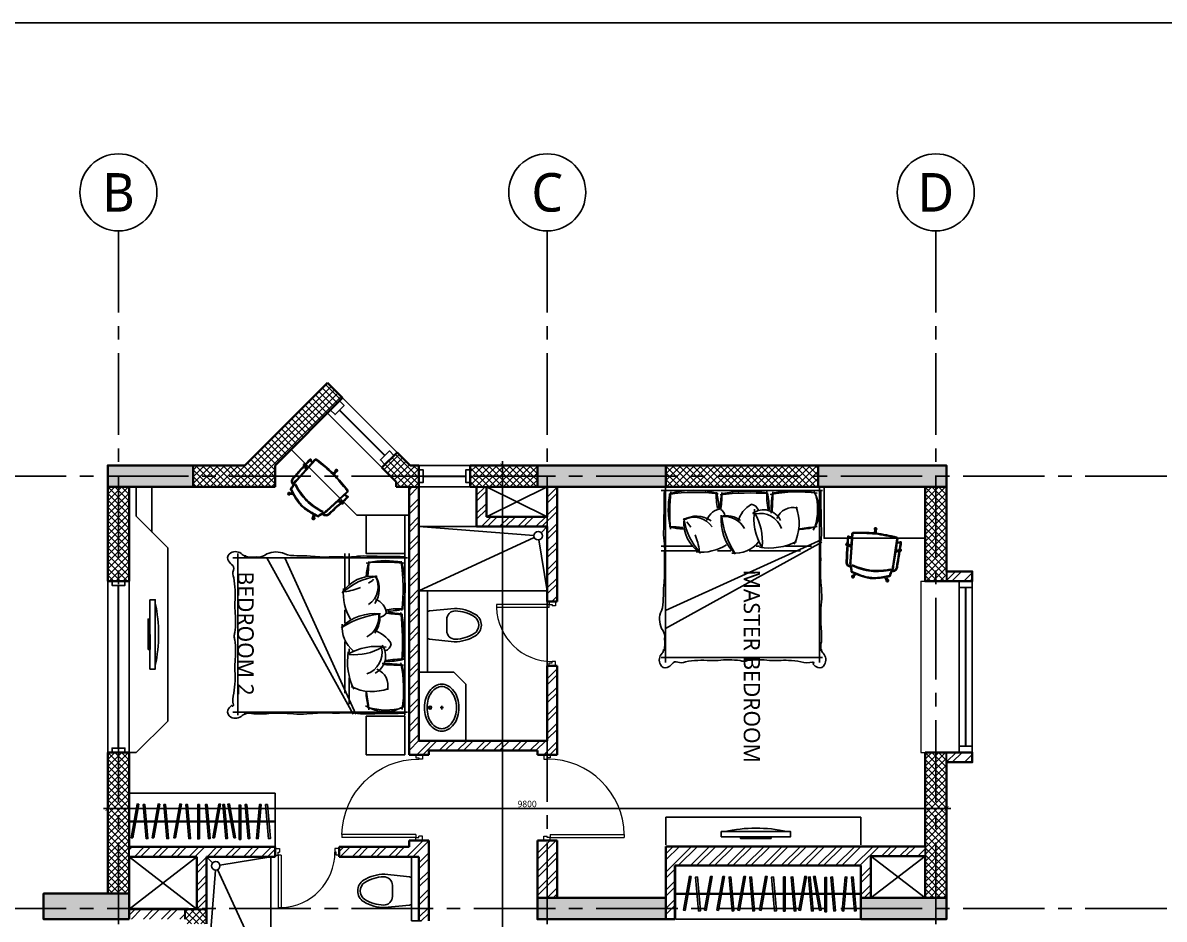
# Model space of a CAD drawing. Header units: millimetres. Extents: x -2409243 to -2334937, y -643723 to -441957.
# Drawn here: x -2360437 to -2347102, y -526307 to -515837 of the extents above; entities that cross this region are included whole.
import ezdxf
from ezdxf.enums import TextEntityAlignment as Align

# ---------------------------------------------------------------- set-up
doc = ezdxf.new("R2010")
doc.units = ezdxf.units.MM
doc.header["$MEASUREMENT"] = 0
doc.header["$PDMODE"] = 67
doc.linetypes.add('CENTER2', pattern=[28.575, 19.05, -3.175, 3.175, -3.175])
for name, color, linetype in [('A-Anno-Grid Lines', 154, 'Continuous'), ('A-Railing', 4, 'Continuous'), ('A-Sanitory', 181, 'Continuous'), ('A-Wall Patt', 8, 'Continuous'), ('A-Window', 4, 'Continuous'), ('Anno_Labels', 7, 'Continuous'), ('S-Conc Patt', 9, 'Continuous'), ('TAGS', 7, 'Continuous')]:
    doc.layers.add(name, color=color, linetype=linetype)
for name, color, linetype, lineweight in [('A-Detail Lines', 8, 'Continuous', 25), ('A-Door', 4, 'Continuous', 9), ('A-Wall Ele', 3, 'Continuous', 20), ('A-Wall Sec', 1, 'Continuous', 30), ('S-Concrete', 40, 'Continuous', 30)]:
    doc.layers.add(name, color=color, linetype=linetype, lineweight=lineweight)
doc.layers.add('I-Furniture', color=7, linetype='Continuous', lineweight=25, true_color=0xd17000)
doc.styles.get("Standard").update_dxf_attribs({"font": 'trebuc.ttf'})
doc.dimstyles.new('IIITD_WD_M @ 50', dxfattribs={"dimscale": 50, "dimtxt": 1.5, "dimasz": 1, "dimexe": 0.5, "dimexo": 0.25, "dimgap": 0.3, "dimtad": 1, "dimdec": 0, "dimrnd": 1, "dimzin": 0, "dimdsep": 46, "dimtxsty": 'Standard', "dimblk": 'ARCHTICK', "dimcen": 0.2, "dimdle": 1, "dimclrd": 1, "dimclre": 1, "dimclrt": 5, "dimadec": 0, "dimazin": 0, "dimtfac": 1, "dimtdec": 0, "dimtofl": 0, "dimtmove": 0, "dimatfit": 0, "dimfxl": 2, "dimfxlon": 1, "dimtolj": 1, "dimtzin": 0, "dimlwd": -1, "dimlwe": -1, "dimarcsym": 0})
pattern_1 = [(225, (-1525842.595, -758873.084), (39.7747564, -39.7747564), []), (315, (-1525842.595, -758873.084), (39.7747564, 39.7747564), [])]
pattern_2 = [(45, (-1525842.6, -758873.08), (-106.066017, 106.066017), []), (45, (-1525771.88, -758873.08), (-106.066017, 106.066017), [])]
pattern_3 = [(45, (-1525842.6, -758783.08), (-106.066017, 106.066017), []), (45, (-1525771.88, -758783.08), (-106.066017, 106.066017), [])]
pattern_4 = [(45, (-2483823.14, -549080.13), (-106.06602, 106.06602), []), (45, (-2483752.43, -549080.13), (-106.06602, 106.06602), [])]

# ---------------------------------------------------------------- blocks, each defined once
blk = doc.blocks.new('Cols Residences')
at = {"layer": 'S-Conc Patt'}
for points in [[(4778, -4479), (5078, -4479), (5078, -3479), (4778, -3479)], [(9828, -5229), (10078, -5229), (10078, -4229), (9828, -4229)], [(4778, -10749), (5028, -10749), (5028, -9249), (4778, -9249)], [(9828, -10749), (10078, -10749), (10078, -9249), (9828, -9249)], [(9828, -14029), (10078, -14029), (10078, -12529), (9828, -12529)], [(5028, -13029), (5028, -14029), (4778, -14029), (4778, -13029)]]:
    blk.add_hatch(color=256, dxfattribs=at).paths.add_polyline_path(points)
at = {"layer": 'S-Concrete', "lineweight": 35}
for points in [[(4778, -4479), (5078, -4479), (5078, -3479), (4778, -3479)], [(9828, -5229), (10078, -5229), (10078, -4229), (9828, -4229)], [(4778, -10749), (5028, -10749), (5028, -9249), (4778, -9249)], [(9828, -10749), (10078, -10749), (10078, -9249), (9828, -9249)], [(9828, -14029), (10078, -14029), (10078, -12529), (9828, -12529)], [(5028, -13029), (5028, -14029), (4778, -14029), (4778, -13029)]]:
    blk.add_lwpolyline(points, close=True, dxfattribs=at)
blk = doc.blocks.new('Grid Head')
blk.add_circle((0, 0), 3)
at = {"layer": 'Anno_Labels'}
blk.add_attdef('GRID_NAME', text='', height=3, dxfattribs=at).set_placement((0, 0), align=Align.MIDDLE_CENTER)
blk = doc.blocks.new('Grid Residences')
at = {"layer": 'A-Anno-Grid Lines', "linetype": 'CENTER2', "ltscale": 50}
for p, q in [((4903, 2923), (4903, -27704)), ((9953, 2923), (9953, -27704)), ((12818, -4354), (-37818, -4354)), ((12818, -9364), (-37818, -9364)), ((12818, -13904), (-37818, -13904))]:
    blk.add_line(p, q, dxfattribs=at)
ref = blk.add_blockref('Grid Head', (13268, -4354), dxfattribs=dict(xscale=150, yscale=150, zscale=150, rotation=270))
ref.add_attrib('GRID_NAME', 'B', dxfattribs={"height": 450, "rotation": 270}).set_placement((13268, -4354), align=Align.MIDDLE_CENTER)
ref = blk.add_blockref('Grid Head', (13268, -9364), dxfattribs=dict(xscale=150, yscale=150, zscale=150, rotation=270))
ref.add_attrib('GRID_NAME', 'C', dxfattribs={"height": 450, "rotation": 270}).set_placement((13268, -9364), align=Align.MIDDLE_CENTER)
ref = blk.add_blockref('Grid Head', (13268, -13904), dxfattribs=dict(xscale=150, yscale=150, zscale=150, rotation=270))
ref.add_attrib('GRID_NAME', 'D', dxfattribs={"height": 450, "rotation": 270}).set_placement((13268, -13904), align=Align.MIDDLE_CENTER)
blk = doc.blocks.new('Bay Win TRIAN')
at = {"layer": 'A-Window'}
for p, q in [((20940, -6882), (20304, -6245)), ((20763, -7059), (20127, -6422))]:
    blk.add_line(p, q, dxfattribs=at)
at = {"layer": 'A-Window', "color": 2, "lineweight": 30}
blk.add_line((20269, -6387), (20799, -6917), dxfattribs=at)
at = {"layer": 'A-Window'}
for points in [[(20269, -6281), (20322, -6334), (20215, -6440), (20162, -6387)], [(20905, -6917), (20852, -6864), (20746, -6970), (20799, -7023)]]:
    blk.add_lwpolyline(points, dxfattribs=at)
blk = doc.blocks.new('Bay Win Rec')
at = {"layer": 'A-Wall Ele'}
for points in [[(27370, -13729), (29370, -13729)], [(27370, -13729), (27370, -13779)], [(29370, -13729), (29370, -13779)]]:
    blk.add_lwpolyline(points, dxfattribs=at)
at = {"layer": 'A-Window'}
for p, q in [((27445, -14179), (29295, -14179)), ((27445, -14329), (29295, -14329))]:
    blk.add_line(p, q, dxfattribs=at)
at = {"layer": 'A-Window', "color": 2, "lineweight": 30}
blk.add_line((29295, -14254), (27445, -14254), dxfattribs=at)
at = {"layer": 'A-Window'}
for points in [[(27370, -14179), (27445, -14179), (27445, -14329), (27370, -14329)], [(29370, -14179), (29295, -14179), (29295, -14329), (29370, -14329)]]:
    blk.add_lwpolyline(points, dxfattribs=at)
blk = doc.blocks.new('ABL_Door_S - 1000 x 2100-11-3 Second Floor Lvl')
at = {"layer": 'A-Door', "color": 5}
for p, q in [((-500, 38), (-450, 38)), ((-500, -38), (-500, 38)), ((-450, 38), (-450, -3)), ((450, 38), (450, -3)), ((500, 38), (450, 38)), ((500, -38), (500, 38)), ((-500, -38), (-465, -38)), ((-465, -3), (-450, -3)), ((-465, -38), (-465, -3)), ((-430, -38), (-465, -38)), ((465, -3), (450, -3)), ((465, -38), (465, -3)), ((500, -38), (465, -38))]:
    blk.add_line(p, q, dxfattribs=at)
at = {"layer": 'A-Door', "color": 5, "lineweight": 18}
for p, q in [((-465, -38), (-465, -902)), ((-430, -38), (-430, -902)), ((-430, -902), (-465, -902))]:
    blk.add_line(p, q, dxfattribs=at)
at = {"layer": 'A-Door'}
blk.add_arc((-450, -3), 900, 271.2733, 0, dxfattribs=at)
blk = doc.blocks.new('ABL_Door_S - 750 x 2100-5-3 Second Floor Lvl')
at = {"layer": 'A-Door', "color": 5, "lineweight": 18}
for p, q in [((-375, 38), (-325, 38)), ((-375, -38), (-375, 38)), ((-325, 38), (-325, -3)), ((325, 38), (325, -3)), ((375, 38), (325, 38)), ((375, -38), (375, 38)), ((-375, -38), (-340, -38)), ((-340, -3), (-325, -3)), ((-340, -38), (-340, -3)), ((-340, -38), (-340, -652)), ((-305, -38), (-340, -38)), ((-305, -38), (-305, -652)), ((340, -3), (325, -3)), ((340, -38), (340, -3)), ((375, -38), (340, -38))]:
    blk.add_line(p, q, dxfattribs=at)
blk.add_lwpolyline([(-340, -652), (-305, -652)], dxfattribs=at)
at = {"layer": 'A-Door', "lineweight": 18}
blk.add_arc((-325, -3), 650, 271.7632, 0, dxfattribs=at)
blk = doc.blocks.new('Win 2000 @ 300W')
at = {"layer": 'A-Window', "color": 2, "lineweight": 30}
blk.add_line((1950, -125), (50, -125), dxfattribs=at)
at = {"layer": 'A-Window'}
for points in [[(2000, 0), (0, 0)], [(0, -50), (50, -50), (50, -200), (0, -200)], [(2000, -50), (1950, -50), (1950, -200), (2000, -200)], [(2000, -250), (0, -250)]]:
    blk.add_lwpolyline(points, dxfattribs=at)
blk = doc.blocks.new('Toilet Win')
at = {"layer": 'A-Window', "color": 2, "lineweight": 30}
blk.add_line((22742, -8048), (22742, -8548), dxfattribs=at)
at = {"layer": 'A-Window'}
for points in [[(22617, -7998), (22617, -8598)], [(22667, -7998), (22667, -8048), (22817, -8048), (22817, -7998)], [(22867, -7998), (22867, -8598)], [(22667, -8598), (22667, -8548), (22817, -8548), (22817, -8598)]]:
    blk.add_lwpolyline(points, dxfattribs=at)
blk = doc.blocks.new('s4')
at = {"layer": 'A-Detail Lines'}
for p, q in [((-34965, 58707), (-35580, 59497)), ((-34965, 59496), (-35580, 58707))]:
    blk.add_line(p, q, dxfattribs=at)
blk = doc.blocks.new('s5')
at = {"layer": 'A-Detail Lines'}
for p, q in [((-39900, 54612), (-39550, 55322)), ((-39900, 55322), (-39550, 54612))]:
    blk.add_line(p, q, dxfattribs=at)
blk = doc.blocks.new('s6')
at = {"layer": 'A-Detail Lines'}
for p, q in [((-35585, 50832), (-35100, 50197)), ((-35585, 50197), (-35100, 50832))]:
    blk.add_line(p, q, dxfattribs=at)
blk = doc.blocks.new('Sink TOILET')
for points in [[(1123786, -93318, -0.12976), (1123805, -93245, -0.106426), (1123866, -93176, -0.084431), (1123952, -93133, -0.073534), (1124061, -93117, -0.073534), (1124169, -93133, -0.084431), (1124255, -93176, -0.106426), (1124316, -93245, -0.12976), (1124336, -93318, -0.12976), (1124316, -93391, -0.106426), (1124255, -93460, -0.084431), (1124169, -93503, -0.073534), (1124061, -93519, -0.073534), (1123952, -93503, -0.084431), (1123866, -93460, -0.106426), (1123805, -93391, -0.12976)], [(1123815, -93318, -0.12976), (1123830, -93259, -0.106426), (1123883, -93199, -0.084431), (1123960, -93161, -0.073534), (1124061, -93146, -0.073534), (1124161, -93161, -0.084431), (1124238, -93199, -0.106426), (1124291, -93259, -0.12976), (1124307, -93318, -0.12976), (1124291, -93377, -0.106426), (1124238, -93437, -0.084431), (1124161, -93475, -0.073534), (1124061, -93490, -0.073534), (1123960, -93475, -0.084431), (1123883, -93437, -0.106426), (1123830, -93377, -0.12976)]]:
    blk.add_lwpolyline(points, format="xyb", close=True)
for radius in [17.8, 12.2]:
    blk.add_circle((1124061, -93182), radius)
at = {"layer": 'A-Detail Lines'}
for points in [[(1124041, -93318), (1124081, -93318)], [(1124061, -93338), (1124061, -93298)]]:
    blk.add_lwpolyline(points, dxfattribs=at)
blk = doc.blocks.new('Arrsng 2')
at = {"layer": 'A-Sanitory'}
for points in [[(-3869, -15557), (-4162, -15527, -0.384412), (-4184, -15502), (-4184, -15222, -0.383904), (-4162, -15197, -0.001434), (-3871, -15167, -0.140641), (-3624, -15237, -0.259738), (-3554, -15362, -0.259738), (-3624, -15487, -0.139471)], [(-3959, -15427), (-3959, -15297, -0.422961), (-3856, -15197, -0.13189), (-3640, -15262, -0.259738), (-3584, -15362, -0.259738), (-3640, -15462, -0.13189), (-3856, -15527, -0.422961)]]:
    blk.add_lwpolyline(points, format="xyb", close=True, dxfattribs=at)
blk.add_arc((-3868, -15192), 25, 89.84, 95.7189, dxfattribs=at)
blk = doc.blocks.new('Bt 01')
at = {"layer": 'A-Detail Lines'}
for points in [[(-2936, -16385), (-4284, -15762)], [(-2784, -15762), (-2882, -16357)], [(-4284, -16512), (-2940, -16410)], [(-2855, -16441), (-2784, -16512)]]:
    blk.add_lwpolyline(points, dxfattribs=at)
at = {"layer": 'A-Sanitory', "ltscale": 0.5}
blk.add_lwpolyline([(-3734, -14012), (-3734, -14671), (-3876, -14812), (-4284, -14812)], dxfattribs=at)
at = {"layer": 'A-Sanitory'}
for points in [[(-4184, -14812), (-4184, -15762)], [(-4184, -15762), (-4284, -15762)], [(-2784, -15762), (-4284, -15762)], [(-3609, -16512), (-4284, -16512)]]:
    blk.add_lwpolyline(points, dxfattribs=at)
blk.add_circle((-2890, -16406), 50, dxfattribs=at)
at = {"layer": 'A-Detail Lines'}
blk.add_blockref('Arrsng 2', (0, 0), dxfattribs=at)
at = {"layer": 'A-Sanitory', "ltscale": 0.5, "xscale": -1, "rotation": 90}
blk.add_blockref('Sink TOILET', (-97335, 1109663), dxfattribs=at)
blk = doc.blocks.new('Bt 2')
at = {"layer": 'A-Detail Lines'}
for points in [[(-6764, -11157), (-6662, -12501)], [(-6637, -12506), (-6014, -11157)], [(-6764, -12657), (-6694, -12586)], [(-6609, -12559), (-6014, -12657)]]:
    blk.add_lwpolyline(points, dxfattribs=at)
at = {"layer": 'A-Sanitory', "ltscale": 0.5}
for p, q in [((-5834, -11707), (-5934, -11607)), ((-5284, -11707), (-5184, -11607))]:
    blk.add_line(p, q, dxfattribs=at)
at = {"layer": 'A-Sanitory'}
blk.add_line((-4254, -11907), (-4369, -11907), dxfattribs=at)
for points in [[(-6014, -12657), (-6014, -11157)], [(-4369, -12656), (-4369, -11907)]]:
    blk.add_lwpolyline(points, dxfattribs=at)
at = {"layer": 'A-Sanitory', "ltscale": 0.5}
for points in [[(-5934, -11157), (-5934, -11607)], [(-5184, -11607), (-5184, -11157)], [(-5834, -11707), (-5284, -11707)]]:
    blk.add_lwpolyline(points, dxfattribs=at)
at = {"layer": 'A-Sanitory'}
for points in [[(-4684, -12062), (-4392, -12092, -0.384412), (-4369, -12117), (-4369, -12397, -0.383904), (-4392, -12422, -0.001434), (-4683, -12452, -0.140641), (-4930, -12382, -0.259738), (-4999, -12257, -0.259738), (-4930, -12132, -0.139471)], [(-4594, -12192), (-4594, -12322, -0.422961), (-4697, -12422, -0.13189), (-4914, -12357, -0.259738), (-4969, -12257, -0.259738), (-4914, -12157, -0.13189), (-4697, -12092, -0.422961)]]:
    blk.add_lwpolyline(points, format="xyb", close=True, dxfattribs=at)
blk.add_circle((-6658, -12551), 50, dxfattribs=at)
at = {"layer": 'A-Sanitory', "ltscale": 0.5}
blk.add_blockref('Sink TOILET', (-1129620, 81910), dxfattribs=at)
blk = doc.blocks.new('A$C2AB22295')
at = {"layer": 'I-Furniture', "linetype": 'Continuous'}
for p, q in [((-1717, -290), (-12, -290)), ((-1717, -300), (-12, -300))]:
    blk.add_line(p, q, dxfattribs=at)
for points in [[(-1717, 0), (-12, 0), (-12, -625), (-1717, -625)], [(-1675, -103), (-1605, -497), (-1625, -500), (-1694, -106)], [(-1518, -94), (-1553, -493), (-1533, -494), (-1498, -96)], [(-1428, -103), (-1359, -497), (-1379, -500), (-1448, -106)], [(-1276, -94), (-1310, -493), (-1291, -494), (-1256, -96)], [(-1176, -103), (-1107, -497), (-1126, -500), (-1196, -106)], [(-1019, -94), (-1054, -493), (-1034, -494), (-1000, -96)], [(-896, -93), (-896, -493), (-916, -493), (-916, -93)], [(-791, -94), (-826, -493), (-806, -494), (-772, -96)], [(-718, -103), (-648, -497), (-668, -500), (-738, -106)], [(-587, -94), (-622, -493), (-602, -494), (-568, -96)], [(-495, -103), (-564, -497), (-544, -500), (-475, -106)], [(-433, -87), (-433, -487), (-413, -487), (-413, -87)], [(-328, -94), (-363, -493), (-343, -494), (-308, -96)], [(-210, -94), (-175, -493), (-195, -494), (-230, -96)], [(-87, -94), (-122, -493), (-102, -494), (-67, -96)]]:
    blk.add_lwpolyline(points, close=True, dxfattribs=at)
blk = doc.blocks.new('A$C6B7C0178')
at = {"layer": 'I-Furniture', "linetype": 'ByBlock'}
for p, q in [((148, 942), (148, -944)), ((2098, 942), (2098, -944)), ((2130, 906), (89, 906)), ((1495, 932), (486, -894)), ((1527, 932), (697, -894)), ((1450, 813), (1450, 507)), ((1396, 685), (1396, 83)), ((1450, 206), (1450, 167)), ((1396, -131), (1396, -288)), ((1396, -540), (1396, -944)), ((1450, -582), (1450, -944)), ((2130, -894), (89, -894))]:
    blk.add_line(p, q, dxfattribs=at)
at = {"layer": 'I-Furniture', "color": 0, "linetype": 'ByBlock'}
for points in [[(533, 921, 0.045167), (333, 927, -0.080578), (229, 922, 0.238231), (242, 929, -0.211134), (199, 947, 0.329446), (66, 965, 0.37589), (31, 886, 0.123892), (75, 829, -1.08815), (96, 825, 0.141351), (99, 687, -0.036442), (115, 543, -0.046791), (113, 428, 0.023628), (115, 321, -0.055897), (113, 64, 0.053528), (105, 21, 0.053528), (113, -22, -0.055897), (115, -279, 0.026973), (113, -372, -0.036947), (115, -518, -0.036442), (99, -662, 0.219023), (96, -751, -0.342539), (75, -818, 0.123892), (31, -875, 0.37589), (66, -953, 0.329446), (199, -935, -0.211134), (242, -917, 0.238231), (229, -910, -0.06219), (364, -905, -0.218233), (487, -940, 0.123513), (593, -963, 0.129887), (695, -941, -0.095063), (836, -920, 0.016498), (995, -914, -0.039412), (1214, -905, 0.025508), (1378, -905, -0.038458), (1509, -908, 0.058958), (1655, -915, 0.00267), (1898, -910, 0.015571), (2092, -907)], [(836, 931, -0.037552), (533, 921)], [(2092, 919, 0.015571), (1898, 922, 0.00267), (1655, 927, 0.058958), (1509, 920, -0.038458), (1378, 917, 0.025508), (1214, 917, -0.039412), (995, 925, 0.016498), (836, 931)]]:
    blk.add_lwpolyline(points, format="xyb", dxfattribs=at)
at = {"layer": 'I-Furniture', "linetype": 'ByBlock'}
for centre, radius, start, end in [((1868, 489), 413, 57.51, 123.8336), ((-5561, 1718), 7288, 351.7812, 353.3958), ((581, 646), 1504, 347.8698, 8.7941), ((1569, 211), 264, 348.0413, 70.8342), ((2088, -2734), 3094, 90.1063, 94.3312), ((2057, 1293), 1004, 259.589, 272.0447), ((-922, 93), 2993, 353.3146, 4.0301), ((1498, -462), 700, 61.0456, 94.1497), ((1531, -205), 264, 353.1541, 62.0001), ((1909, 748), 992, 237.3804, 263.3034), ((2046, -1017), 783, 87.8261, 101.4767), ((1538, -558), 249, 329.3706, 56.8919), ((2039, 491), 792, 259.1667, 273.123), ((-47, -536), 2125, 351.3474, 6.9362), ((1859, 24), 706, 227.3201, 261.4624), ((1328, -1127), 631, 66.2982, 83.8539), ((1328, -1127), 631, 49.9508, 56.951), ((442, -864), 1236, 0.5029, 8.0813), ((1857, 1187), 2032, 264.0935, 276.4707)]:
    blk.add_arc(centre, radius, start, end, dxfattribs=at)
at = {"layer": 'I-Furniture', "color": 0, "linetype": 'ByBlock'}
for centre, radius, start, end in [((2517, 631), 873, 165.3177, 177.3751), ((1880, 180), 703, 73.9263, 107.1409), ((890, 621), 1207, 347.2408, 11.1902), ((2130, 320), 702, 153.0538, 189.663), ((1716, 122), 545, 69.3026, 116.5026), ((1698, 597), 204, 291.4295, 14.3652), ((1653, 253), 221, 324.1671, 63.8421), ((1858, 1940), 1599, 269.1536, 277.5533), ((1872, -784), 1100, 79.5301, 89.934), ((528, 56), 1563, 349.1717, 8.8688), ((1721, -83), 355, 128.7278, 185.6813), ((1774, 803), 664, 238.6542, 279.1977), ((1828, 86), 114, 12.1757, 68.3207), ((1644, 283), 343, 285.4018, 329.7122), ((1755, 327), 572, 225.5269, 275.813), ((1532, -185), 274, 346.3296, 38.0812), ((1943, -478), 564, 148.1221, 185.9522), ((1689, -223), 198, 289.1335, 355.0933), ((1797, -297), 95.5, 30.1134, 85.8974), ((1867, 804), 1059, 271.8337, 280.6945), ((1499, -531), 301, 328.6569, 34.6491), ((1873, -1052), 782, 75.3434, 88.3876), ((1000, -558), 1102, 344.9748, 13.7789), ((1724, -259), 422, 212.3262, 277), ((2608, -615), 962, 184.2269, 193.5763), ((1876, 64), 926, 257.3175, 281.7435)]:
    blk.add_arc(centre, radius, start, end, dxfattribs=at)
blk = doc.blocks.new('executive study table')
at = {"layer": 'I-Furniture'}
for p, q in [((-171, 533), (-152, 534)), ((-155, 571), (-133, 572)), ((-140, 567), (-139, 571)), ((-171, 7), (-152, 6)), ((-155, -30), (-133, -32)), ((-140, -27), (-139, -31))]:
    blk.add_line(p, q, dxfattribs=at)
for points in [[(-509, 270, -0.04406), (-503, 336, -0.026544), (-480, 437), (-506, 458, -3.638528), (-496, 470), (-474, 457, -0.010397), (-461, 495, -0.318214), (-452, 502, 0.043075), (-444, 502, 0.035302), (-412, 510, 0.013054), (-403, 513, -0.140274), (-393, 546, -0.187796), (-364, 568, -0.087841), (-327, 571, 0.059908), (-291, 573, -0.051364), (-254, 575), (-196, 578), (-157, 580, -1), (-129, 582), (-95, 584), (-77, 585, -0.040528), (-61, 585, 0.019703), (-50, 584, -0.367951), (-46, 580, -0.076399), (-46, 574, -0.223629), (-48, 571, -0.09063), (-48, 571, 0.435593), (-49, 571), (-50, 566, 0.041397), (-52, 552, 0.005779), (-52, 542, 0.01447), (-52, 538), (-15, 540, -0.416429), (3, 524, -0.025896), (23, 280), (60, 277, -3.543521), (59, 262), (23, 262, -0.026019), (3, 16, -0.416429), (-15, 0), (-52, 2, 0.01447), (-52, -2, 0.005779), (-52, -12, 0.041397), (-50, -26), (-49, -31, 0.435593), (-48, -31, -0.09063), (-48, -31, -0.223629), (-46, -34, -0.076399), (-46, -40, -0.367951), (-50, -44, 0.019703), (-61, -44, -0.040528), (-77, -45), (-95, -44), (-129, -42, -1), (-157, -40), (-196, -38), (-254, -35, -0.051364), (-291, -33, 0.059908), (-327, -31, -0.087841), (-364, -28, -0.187796), (-393, -6, -0.140274), (-403, 27, 0.013054), (-412, 30, 0.035302), (-444, 38, 0.043075), (-452, 39, -0.318214), (-461, 45, -0.010397), (-474, 84), (-496, 71, -3.638528), (-506, 82), (-480, 103, -0.026544), (-503, 204, -0.04406)], [(-155, 571), (-171, 533), (-339, 525, 0.002292), (-353, 525), (-377, 522, 0.066419), (-392, 517, -0.120179), (-385, 541, -0.187796), (-362, 558, -0.087841), (-328, 561, 0.059908), (-289, 563, -0.052112), (-254, 565), (-195, 568)], [(-152, 534), (-62, 538, -0.01546), (-62, 542, -0.005779), (-62, 552, -0.041397), (-59, 569), (-58, 573, -0.044554), (-58, 574, -0.006403), (-62, 575, 0.040528), (-77, 575), (-94, 574), (-133, 572, -0.154174), (-140, 567)], [(-499, 270, 0.04406), (-494, 206, 0.042095), (-452, 49, -0.042637), (-443, 48, -0.035302), (-409, 40, -0.026112), (-389, 32, 0.070764), (-375, 28), (-352, 25, 0.002232), (-338, 25), (-15, 10, 0.431435), (-7, 17, 0.026929), (13, 270, 0.026929), (-7, 523, 0.431435), (-15, 530), (-338, 515, 0.002232), (-352, 515), (-375, 512, 0.070764), (-389, 508, -0.026112), (-409, 500, -0.035302), (-443, 492, -0.042637), (-452, 492, 0.042095), (-494, 335, 0.04406)], [(-155, -30), (-171, 7), (-339, 15, -0.002292), (-353, 15), (-377, 19, -0.066419), (-392, 23, 0.120179), (-385, -1, 0.187796), (-362, -18, 0.087841), (-328, -21, -0.059908), (-289, -23, 0.052112), (-254, -25), (-195, -28)], [(-152, 6), (-62, 2, 0.01546), (-62, -2, 0.005779), (-62, -12, 0.041397), (-59, -28), (-58, -32, 0.044554), (-58, -34, 0.006403), (-62, -34, -0.040528), (-77, -35), (-94, -34), (-133, -32, 0.154174), (-140, -27)]]:
    blk.add_lwpolyline(points, format="xyb", close=True, dxfattribs=at)
for points in [[(-157, 580), (-129, 582)], [(-157, -40), (-129, -42)]]:
    blk.add_lwpolyline(points, dxfattribs=at)
for points in [[(-496, 470), (-505, 475, 0.915293), (-514, 464), (-506, 458)], [(-385, 39, -0.074007), (-425, 270, -0.074007), (-385, 501)], [(-376, 42, -0.073942), (-415, 270, -0.073942), (-376, 498)], [(23, 270, -0.000012), (23, 270, -0.000012)], [(60, 277), (69, 277, -0.745022), (68, 262), (59, 262)], [(-496, 71), (-505, 65, -0.915293), (-514, 77), (-506, 82)]]:
    blk.add_lwpolyline(points, format="xyb", dxfattribs=at)
at = {"layer": 'I-Furniture', "elevation": -950}
blk.add_lwpolyline([(24, 262, 0.001894), (23, 280, 0.000296)], format="xyb", dxfattribs=at)
blk = doc.blocks.new('A$C52E23077')
at = {"layer": 'I-Furniture'}
blk.add_lwpolyline([(23, -583), (85, -583), (85, 227), (23, 227)], close=True, dxfattribs=at)
at = {"layer": 'I-Furniture', "linetype": 'ByBlock'}
blk.add_lwpolyline([(3, 0), (2, -356), (23, -356), (24, 0)], close=True, dxfattribs=at)
blk.add_arc((-1595, -177), 1719, 347.7599, 12.1509, dxfattribs=at)
blk = doc.blocks.new('wardrobe')
at = {"layer": 'I-Furniture', "lineweight": 35}
blk.add_line((-837981, 264481), (-837606, 264481), dxfattribs=at)
at = {"layer": 'I-Furniture', "linetype": 'Continuous'}
for p, q in [((-837941, 262316), (-837941, 264481)), ((-837931, 262316), (-837931, 264481))]:
    blk.add_line(p, q, dxfattribs=at)
for points in [[(-838231, 262316), (-838231, 264481), (-837606, 264481), (-837606, 262316)], [(-838137, 264405), (-837739, 264370), (-837737, 264390), (-838135, 264425)], [(-838137, 264283), (-837739, 264318), (-837737, 264298), (-838135, 264263)], [(-838137, 264165), (-837739, 264130), (-837737, 264150), (-838135, 264184)], [(-838144, 264060), (-837744, 264060), (-837744, 264080), (-838144, 264080)], [(-838137, 263905), (-837739, 263870), (-837737, 263890), (-838135, 263925)], [(-838128, 263998), (-837734, 263929), (-837731, 263948), (-838125, 264018)], [(-838128, 263775), (-837734, 263844), (-837731, 263825), (-838125, 263755)], [(-838137, 263701), (-837739, 263666), (-837737, 263686), (-838135, 263721)], [(-838138, 263597), (-837738, 263597), (-837738, 263577), (-838138, 263577)], [(-838137, 263473), (-837739, 263438), (-837737, 263458), (-838135, 263493)], [(-838128, 263317), (-837734, 263386), (-837731, 263366), (-838125, 263297)], [(-838137, 263217), (-837739, 263182), (-837737, 263202), (-838135, 263237)], [(-838128, 263064), (-837734, 263134), (-837731, 263114), (-838125, 263045)], [(-838137, 262975), (-837739, 262940), (-837737, 262960), (-838135, 262995)], [(-838128, 262818), (-837734, 262887), (-837731, 262868), (-838125, 262798)], [(-838128, 262674), (-837734, 262744), (-837731, 262724), (-838125, 262655)], [(-838137, 262585), (-837739, 262550), (-837737, 262570), (-838135, 262605)], [(-838128, 262428), (-837734, 262497), (-837731, 262478), (-838125, 262408)]]:
    blk.add_lwpolyline(points, close=True, dxfattribs=at)
blk = doc.blocks.new('_ArchTick')
at = {"color": 0, "linetype": 'ByBlock', "const_width": 0.15}
blk.add_lwpolyline([(-0.5, -0.5), (0.5, 0.5)], dxfattribs=at)
blk = doc.blocks.new('*D705')
at = {"layer": 'A-Railing', "color": 1}
for p, q in [((-2354732, -521007), (-2354857, -521007)), ((-2354832, -520957), (-2354832, -536307)), ((-2354732, -536257), (-2354857, -536257))]:
    blk.add_line(p, q, dxfattribs=at)
at = {"layer": 'Defpoints', "color": 0}
for p in [(-2354425, -521007), (-2354832, -536257), (-2354425, -536257)]:
    blk.add_point(p, dxfattribs=at)
at = {"layer": 'A-Railing', "color": 1, "xscale": 50, "yscale": 50, "zscale": 50}
for p, rotation in [((-2354832, -521007), 90), ((-2354832, -536257), 270)]:
    blk.add_blockref('_ArchTick', p, dxfattribs=dict(at, rotation=rotation))
at = {"layer": 'A-Railing', "color": 5, "insert": (-2354885, -528632), "char_height": 75, "attachment_point": 5, "rotation": 90}
blk.add_mtext('\\A1;15250', dxfattribs=at)
blk = doc.blocks.new('*D706')
at = {"layer": 'A-Railing', "color": 1}
for p, q in [((-2359495, -525015), (-2349595, -525015)), ((-2359445, -524915), (-2359445, -525040)), ((-2349645, -524915), (-2349645, -525040))]:
    blk.add_line(p, q, dxfattribs=at)
at = {"layer": 'Defpoints', "color": 0}
for p in [(-2359445, -522360), (-2349645, -522360), (-2349645, -525015)]:
    blk.add_point(p, dxfattribs=at)
at = {"layer": 'A-Railing', "color": 1, "xscale": 50, "yscale": 50, "zscale": 50, "rotation": 180}
blk.add_blockref('_ArchTick', (-2359445, -525015), dxfattribs=at)
at = {"layer": 'A-Railing', "color": 1, "xscale": 50, "yscale": 50, "zscale": 50}
blk.add_blockref('_ArchTick', (-2349645, -525015), dxfattribs=at)
at = {"layer": 'A-Railing', "color": 5, "insert": (-2354545, -524962), "char_height": 75, "attachment_point": 5}
blk.add_mtext('\\A1;9800', dxfattribs=at)

msp = doc.modelspace()

# ---------------------------------------------------------------- hatches: boundary and pattern name
at = {"layer": 'A-Wall Patt'}
h = msp.add_hatch(dxfattribs=at)
h.set_pattern_fill('ANSI37', color=256, scale=450, angle=180, style=0)
h.set_pattern_definition(pattern_1)
h.paths.add_polyline_path([(-2358444.9, -521007.2), (-2358444.9, -521257.2), (-2357489.9, -521257.2), (-2357489.9, -521007.2), (-2356701.5, -520218.7), (-2356878.2, -520042), (-2357843.4, -521007.2)])
h = msp.add_hatch(dxfattribs=at)
h.set_pattern_fill('ANSI37', color=256, scale=450, angle=180, style=0)
h.set_pattern_definition(pattern_1)
h.paths.add_polyline_path([(-2356075.7, -521257.2), (-2355809.9, -521257.2), (-2355809.9, -521007.2), (-2355913, -521007.2), (-2356065.1, -520855.1), (-2356241.8, -521031.9), (-2356075.7, -521198.1)])
h = msp.add_hatch(dxfattribs=at)
h.set_pattern_fill('ANSI37', color=256, scale=450, angle=180, style=0)
h.set_pattern_definition(pattern_1)
h.paths.add_polyline_path([(-2355209.9, -521257.2), (-2354424.9, -521257.2), (-2354424.9, -521007.2), (-2355209.9, -521007.2)])
h = msp.add_hatch(dxfattribs=at)
h.set_pattern_fill('ANSI37', color=256, scale=450, angle=180, style=0)
h.set_pattern_definition(pattern_1)
h.paths.add_polyline_path([(-2351144.9, -521257.2), (-2351144.9, -521007.2), (-2352924.9, -521007.2), (-2352924.9, -521257.2)])
h = msp.add_hatch(dxfattribs=at)
h.set_pattern_fill('ANSI37', color=256, scale=450, angle=180, style=0)
h.set_pattern_definition(pattern_1)
h.paths.add_polyline_path([(-2359194.9, -521257.2), (-2359444.9, -521257.2), (-2359444.9, -522359.7), (-2359194.9, -522359.7)])
h = msp.add_hatch(dxfattribs=at)
h.set_pattern_fill('ANSI32', color=256, scale=400, style=0)
h.set_pattern_definition(pattern_2)
h.paths.add_polyline_path([(-2355809.9, -521258.2), (-2355924.9, -521258.2), (-2355924.9, -524387.2), (-2355694.9, -524387.2), (-2355694.9, -524337.2), (-2354424.9, -524337.2), (-2354424.9, -524387.2), (-2354194.9, -524387.2), (-2354194.9, -523347.2), (-2354309.9, -523347.2), (-2354309.9, -524222.2), (-2355809.9, -524222.2)])
h = msp.add_hatch(dxfattribs=at)
h.set_pattern_fill('ANSI32', color=256, scale=400, style=0)
h.set_pattern_definition(pattern_2)
h.paths.add_polyline_path([(-2355019.9, -521259.2), (-2355134.9, -521259.2), (-2355134.9, -521722.2), (-2354309.9, -521722.2), (-2354309.9, -522597.2), (-2354194.9, -522597.2), (-2354194.9, -521257.2), (-2354309.9, -521257.2), (-2354309.9, -521607.2), (-2355019.9, -521607.2)])
h = msp.add_hatch(dxfattribs=at)
h.set_pattern_fill('ANSI37', color=256, scale=450, angle=180, style=0)
h.set_pattern_definition(pattern_1)
h.paths.add_polyline_path([(-2349894.9, -522359.7), (-2349644.9, -522359.7), (-2349644.9, -521257.2), (-2349894.9, -521257.2)])
h = msp.add_hatch(dxfattribs=at)
h.set_pattern_fill('ANSI32', color=256, scale=400, style=0)
h.set_pattern_definition(pattern_3)
h.paths.add_polyline_path([(-2349644.9, -522244.7), (-2349644.9, -522359.7), (-2349344.9, -522359.7), (-2349344.9, -522244.7)])
h = msp.add_hatch(dxfattribs=at)
h.set_pattern_fill('ANSI37', color=256, scale=450, angle=180, style=0)
h.set_pattern_definition(pattern_1)
h.paths.add_polyline_path([(-2359194.9, -526007.2), (-2359194.9, -524359.7), (-2359444.9, -524359.7), (-2359444.9, -526007.2)])
h = msp.add_hatch(dxfattribs=at)
h.set_pattern_fill('ANSI37', color=256, scale=450, angle=180, style=0)
h.set_pattern_definition(pattern_1)
h.paths.add_polyline_path([(-2349894.9, -524359.7), (-2349894.9, -526057.2), (-2349644.9, -526057.2), (-2349644.9, -524359.7)])
h = msp.add_hatch(dxfattribs=at)
h.set_pattern_fill('ANSI32', color=256, scale=400, style=0)
h.set_pattern_definition(pattern_3)
h.paths.add_polyline_path([(-2349644.9, -524359.7), (-2349644.9, -524474.7), (-2349344.9, -524474.7), (-2349344.9, -524359.7)])
h = msp.add_hatch(dxfattribs=at)
h.set_pattern_fill('ANSI32', color=256, scale=400, style=0)
h.set_pattern_definition(pattern_4)
h.paths.add_polyline_path([(-2357489.9, -525577.2), (-2357489.9, -525462.2), (-2359193.9, -525462.2), (-2359193.9, -525577.2), (-2358404.9, -525577.2), (-2358404.9, -526192.2), (-2358289.9, -526192.2), (-2358289.9, -525577.2)])
h.paths.add_polyline_path([(-2356739.9, -525462.2), (-2356739.9, -525577.2), (-2355809.9, -525577.2), (-2355809.9, -526327.2), (-2355694.9, -526327.2), (-2355694.9, -525387.2), (-2355924.9, -525387.2), (-2355924.9, -525462.2)])
h = msp.add_hatch(dxfattribs=at)
h.set_pattern_fill('ANSI32', color=256, scale=400, style=0)
h.set_pattern_definition(pattern_4)
h.paths.add_polyline_path([(-2354194.9, -525387.2), (-2354424.9, -525387.2), (-2354424.9, -526057.2), (-2354194.9, -526057.2)])
h = msp.add_hatch(dxfattribs=at)
h.set_pattern_fill('ANSI32', color=256, scale=400, style=0)
h.set_pattern_definition([(45, (-1817586.33, -2288020.92), (-106.066017, 106.066017), []), (45, (-1817515.61, -2288020.92), (-106.066017, 106.066017), [])])
h.paths.add_polyline_path([(-2349894.9, -525457.2), (-2349894.9, -525572.2), (-2350529.9, -525572.2), (-2350529.9, -526057.2), (-2350644.9, -526057.2), (-2350644.9, -525682.2), (-2352818.9, -525682.2), (-2352818.9, -526307.2), (-2352924.9, -526307.2), (-2352924.9, -526057.2), (-2352924.9, -525457.2)])
h = msp.add_hatch(dxfattribs=at)
h.set_pattern_fill('ANSI32', color=256, scale=400, style=0)
h.set_pattern_definition(pattern_2)
h.paths.add_polyline_path([(-2358539.9, -526307.2), (-2358539.9, -526192.2), (-2359194.9, -526192.2), (-2359194.9, -526307.2)])
h = msp.add_hatch(dxfattribs=at)
h.set_pattern_fill('ANSI37', color=256, scale=450, angle=180, style=0)
h.set_pattern_definition([(225, (-2358411.786, -526257.624), (39.775, -39.775), []), (315, (-2358411.786, -526257.624), (39.775, 39.775), [])])
h.paths.add_polyline_path([(-2358539.9, -526362.2), (-2358289.9, -526362.2), (-2358289.9, -526192.2), (-2358539.9, -526192.2)])

# ---------------------------------------------------------------- linework, layer by layer
at = {"layer": 'A-Railing'}
msp.add_line((-2350645.3, -526057.2), (-2350529.9, -526057.2), dxfattribs=at)
at = {"layer": 'A-Wall Patt'}
msp.add_lwpolyline([(-2409243.5, -515837.4), (-2334936.9, -515837.4), (-2334936.9, -571588.7), (-2409243.5, -571588.7)], close=True, dxfattribs=at)
msp.add_lwpolyline([(-2409243.5, -515837.4), (-2334936.9, -515837.4), (-2334936.9, -571588.7), (-2409243.5, -571588.7)], close=True, dxfattribs=at)
at = {"layer": 'A-Wall Sec', "lineweight": 35}
for p, q in [((-2356878.2, -520042), (-2357843.4, -521007.2)), ((-2356878.2, -520042), (-2356701.5, -520218.7)), ((-2356701.5, -520218.7), (-2357489.9, -521007.2)), ((-2356065.1, -520855.1), (-2356241.8, -521031.9)), ((-2356065.1, -520855.1), (-2355913, -521007.2)), ((-2357843.4, -521007.2), (-2358444.9, -521007.2)), ((-2357489.9, -521007.2), (-2357489.9, -521257.2)), ((-2355809.9, -521007.2), (-2355913, -521007.2)), ((-2355809.9, -524222.2), (-2355809.9, -521007.2)), ((-2354424.9, -521007.2), (-2355209.9, -521007.2)), ((-2355209.9, -521007.2), (-2355209.9, -521257.2)), ((-2351144.9, -521007.2), (-2352924.9, -521007.2)), ((-2356075.7, -521198.1), (-2356241.8, -521031.9)), ((-2359444.9, -521257.2), (-2359444.9, -522359.7)), ((-2359194.9, -522359.7), (-2359194.9, -521257.2)), ((-2358444.9, -521257.2), (-2357489.9, -521257.2)), ((-2356075.7, -521257.2), (-2356075.7, -521198.1)), ((-2356075.7, -521257.2), (-2355924.9, -521257.2)), ((-2355924.9, -521257.2), (-2355924.9, -524387.2)), ((-2355209.9, -521257.2), (-2355134.9, -521257.2)), ((-2355134.9, -521257.2), (-2355134.9, -521722.2)), ((-2355019.9, -521257.2), (-2354424.9, -521257.2)), ((-2355019.9, -521607.2), (-2355019.9, -521257.2)), ((-2354309.9, -521257.2), (-2354309.9, -521607.2)), ((-2354194.9, -522597.2), (-2354194.9, -521257.2)), ((-2352924.9, -521257.2), (-2351144.9, -521257.2)), ((-2349644.9, -522244.7), (-2349644.9, -521257.2)), ((-2354309.9, -521607.2), (-2355019.9, -521607.2)), ((-2355134.9, -521722.2), (-2354309.9, -521722.2)), ((-2354309.9, -521722.2), (-2354309.9, -522597.2)), ((-2359444.9, -522359.7), (-2359194.9, -522359.7)), ((-2354309.9, -522597.2), (-2354194.9, -522597.2)), ((-2354309.9, -523347.2), (-2354309.9, -524222.2)), ((-2354194.9, -523347.2), (-2354309.9, -523347.2)), ((-2354194.9, -524279.7), (-2354194.9, -523347.2)), ((-2354309.9, -524222.2), (-2355809.9, -524222.2)), ((-2355694.9, -524387.2), (-2355694.9, -524337.2)), ((-2355694.9, -524337.2), (-2354424.9, -524337.2)), ((-2354424.9, -524337.2), (-2354424.9, -524387.2)), ((-2354194.9, -524387.2), (-2354194.9, -524279.7)), ((-2359194.9, -524359.7), (-2359444.9, -524359.7)), ((-2359444.9, -524359.7), (-2359444.9, -526007.2)), ((-2359194.9, -525462.2), (-2359194.9, -524359.7)), ((-2355924.9, -524387.2), (-2355694.9, -524387.2)), ((-2354424.9, -524387.2), (-2354194.9, -524387.2)), ((-2349894.9, -524359.7), (-2349894.9, -525457.2)), ((-2349644.9, -524359.7), (-2349894.9, -524359.7)), ((-2349644.9, -526057.2), (-2349644.9, -524474.7)), ((-2355694.9, -525387.2), (-2355924.9, -525387.2)), ((-2355924.9, -525387.2), (-2355924.9, -525462.2)), ((-2355694.9, -526327.2), (-2355694.9, -525387.2)), ((-2354194.9, -525387.2), (-2354424.9, -525387.2)), ((-2354424.9, -525387.2), (-2354424.9, -526057.2)), ((-2354194.9, -526057.2), (-2354194.9, -525387.2)), ((-2357489.9, -525462.2), (-2359194.9, -525462.2)), ((-2357489.9, -525577.2), (-2357489.9, -525462.2)), ((-2355924.9, -525462.2), (-2356739.9, -525462.2)), ((-2356739.9, -525577.2), (-2356739.9, -525462.2)), ((-2352924.9, -525457), (-2352924.9, -526192)), ((-2349894.9, -525457.2), (-2352924.9, -525457.2)), ((-2349894.9, -525457.2), (-2352477.4, -525457.2)), ((-2359194.9, -526007.2), (-2359194.9, -525577.2)), ((-2359194.9, -525577.2), (-2358404.9, -525577.2)), ((-2358404.9, -526192.2), (-2358404.9, -525577.2)), ((-2358289.9, -525577.2), (-2357489.9, -525577.2)), ((-2358289.9, -526192.2), (-2358289.9, -525577.2)), ((-2356739.9, -525577.2), (-2355809.9, -525577.2)), ((-2355809.9, -525577.2), (-2355809.9, -526327.2)), ((-2352818.9, -526307.2), (-2352818.9, -525682.1)), ((-2352818.9, -525682.1), (-2350645.3, -525682.1)), ((-2350645.3, -525682.1), (-2350645.3, -526057.2)), ((-2350529.9, -525572.2), (-2349894.9, -525572.2)), ((-2350529.9, -526057.2), (-2350529.9, -525572.2)), ((-2349894.9, -525572.2), (-2349894.9, -526057.2)), ((-2358404.9, -526192.2), (-2359194.9, -526192.2)), ((-2358289.9, -526362.2), (-2358289.9, -526192.2)), ((-2352924.9, -526307.2), (-2352818.9, -526307.2)), ((-2352924.9, -526307.2), (-2352818.9, -526307.2))]:
    msp.add_line(p, q, dxfattribs=at)
at = {"layer": 'A-Wall Sec'}
for p, q in [((-2355924.9, -521257.2), (-2355809.9, -521257.2)), ((-2355134.9, -521257.2), (-2355019.9, -521257.2)), ((-2349644.9, -522244.7), (-2349644.9, -522359.7)), ((-2349644.9, -524474.7), (-2349644.9, -524359.7)), ((-2359194.9, -525577.2), (-2359194.9, -525462.2)), ((-2349894.9, -525457.2), (-2349894.9, -525572.2)), ((-2358539.9, -526307.2), (-2358539.9, -526192.2)), ((-2358404.9, -526192.2), (-2358289.9, -526192.2))]:
    msp.add_line(p, q, dxfattribs=at)
at = {"layer": 'A-Wall Sec', "lineweight": 35}
for points in [[(-2349894.9, -521257.2), (-2349894.9, -522359.7), (-2349344.9, -522359.7), (-2349344.9, -522244.7), (-2349644.9, -522244.7)], [(-2349644.9, -524359.7), (-2349344.9, -524359.7), (-2349344.9, -524474.7), (-2349644.9, -524474.7)]]:
    msp.add_lwpolyline(points, dxfattribs=at)
at = {"layer": 'I-Furniture'}
for p, q in [((-2358928.1, -521784.8), (-2358928.1, -521257.2)), ((-2352928.3, -523252.2), (-2351128.3, -523252.2)), ((-2350644.9, -525117.2), (-2352924.9, -525117.2)), ((-2352924.9, -525437.2), (-2352924.9, -525117.2)), ((-2350644.9, -525117.2), (-2350644.9, -525437.2))]:
    msp.add_line(p, q, dxfattribs=at)
for points in [[(-2357302.5, -520819.8), (-2356535.1, -521587.2), (-2355924.9, -521587.2)], [(-2358744.9, -521968), (-2358744.9, -521968), (-2359111.3, -521601.5), (-2359111.3, -521601.5), (-2359111.3, -521257.2)], [(-2351074.9, -521257.2), (-2351074.9, -521857.2), (-2349894.9, -521857.2)], [(-2358744.9, -521968), (-2358744.9, -523993.2), (-2359111.3, -524359.7), (-2359194.9, -524359.7)]]:
    msp.add_lwpolyline(points, dxfattribs=at)
for points in [[(-2356424.9, -521587.2), (-2356424.9, -522037.2), (-2355974.9, -522037.2), (-2355974.9, -521587.2)], [(-2356424.9, -524387.2), (-2356424.9, -523937.2), (-2355974.9, -523937.2), (-2355974.9, -524387.2)]]:
    msp.add_lwpolyline(points, close=True, dxfattribs=at)

# ---------------------------------------------------------------- block references
at = {"layer": 'A-Anno-Grid Lines', "rotation": 90}
msp.add_blockref('Grid Residences', (-2363674.2, -531085.6), dxfattribs=at)
at = {"layer": 'A-Anno-Grid Lines', "xscale": -1, "rotation": 90}
msp.add_blockref('Win 2000 @ 300W', (-2359444.9, -522359.7), dxfattribs=at)
at = {"layer": 'A-Detail Lines', "xscale": -1}
for name, p, rotation in [('s5', (-2299698.3, -561157.2), 90), ('Bt 01', (-2351525.6, -538234.2), 180), ('s4', (-2299698.3, -561157.2), 90), ('Bt 2', (-2351525.6, -538234.2), 180), ('s6', (-2299698.3, -561157.2), 90)]:
    msp.add_blockref(name, p, dxfattribs=dict(at, rotation=rotation))
at = {"layer": 'A-Door'}
for name, p, rotation in [('ABL_Door_S - 750 x 2100-5-3 Second Floor Lvl', (-2354249.9, -522972.2), 270), ('ABL_Door_S - 1000 x 2100-11-3 Second Floor Lvl', (-2354312.4, -524887.2), 90)]:
    msp.add_blockref(name, p, dxfattribs=dict(at, rotation=rotation))
at = {"layer": 'A-Door', "xscale": -1, "rotation": 270}
msp.add_blockref('ABL_Door_S - 1000 x 2100-11-3 Second Floor Lvl', (-2355807.4, -524887.2), dxfattribs=at)
at = {"layer": 'A-Door'}
msp.add_blockref('ABL_Door_S - 750 x 2100-5-3 Second Floor Lvl', (-2357114.9, -525519.7), dxfattribs=at)
at = {"layer": 'A-Wall Ele', "xscale": -1, "rotation": 90}
for name, p in [('Bay Win TRIAN', (-2363123.7, -500091.6)), ('Toilet Win', (-2363808, -498390.1)), ('Bay Win Rec', (-2363674.2, -494989.9))]:
    msp.add_blockref(name, p, dxfattribs=at)
at = {"layer": 'I-Furniture', "xscale": -1}
for name, p, rotation in [('executive study table', (-2357014.4, -520928.8, -450), 225.0000000002948), ('A$C6B7C0178', (-2352034.1, -523399.8), 270), ('executive study table', (-2350749.1, -521790.7, -450), 263.7338328128525), ('A$C6B7C0178', (-2358072.5, -522981.4), 180), ('A$C52E23077', (-2358975.1, -523158.5), 180), ('A$C2AB22295', (-2357478.2, -525462), 180), ('A$C52E23077', (-2351694.6, -525368.2), 270), ('wardrobe', (-2615126.3, 311924), 270)]:
    msp.add_blockref(name, p, dxfattribs=dict(at, rotation=rotation))
at = {"layer": 'S-Concrete', "rotation": 90}
msp.add_blockref('Cols Residences', (-2363674.2, -531085.6), dxfattribs=at)

# ---------------------------------------------------------------- texts
at = {"layer": 'TAGS'}
for s, height, p in [('BEDROOM 2', 189.95, (-2357929.7, -522245.7)), ('MASTER BEDROOM', 189.951, (-2352014.3, -522225.2))]:
    msp.add_text(s, height=height, rotation=270, dxfattribs=at).set_placement(p)

# ---------------------------------------------------------------- dimensions: what is measured, and where the dimension line sits
at = {"layer": 'A-Railing'}
dim = msp.add_linear_dim(base=(-2354832.3, -536257.2), p1=(-2354424.9, -521007.2), p2=(-2354424.9, -536257.2), angle=90, dimstyle='IIITD_WD_M @ 50', override={"dimarcsym": 1}, dxfattribs=at)
dim.commit()
dim.dimension.update_dxf_attribs({"geometry": '*D705', "text_midpoint": (-2354885.5, -528632.2)})
dim = msp.add_linear_dim(base=(-2349644.9, -525015.5), p1=(-2359444.9, -522359.7), p2=(-2349644.9, -522359.7), dimstyle='IIITD_WD_M @ 50', override={"dimarcsym": 1}, dxfattribs=at)
dim.commit()
dim.dimension.update_dxf_attribs({"geometry": '*D706', "text_midpoint": (-2354544.9, -524962.2)})

doc.saveas('drawing.dxf')
